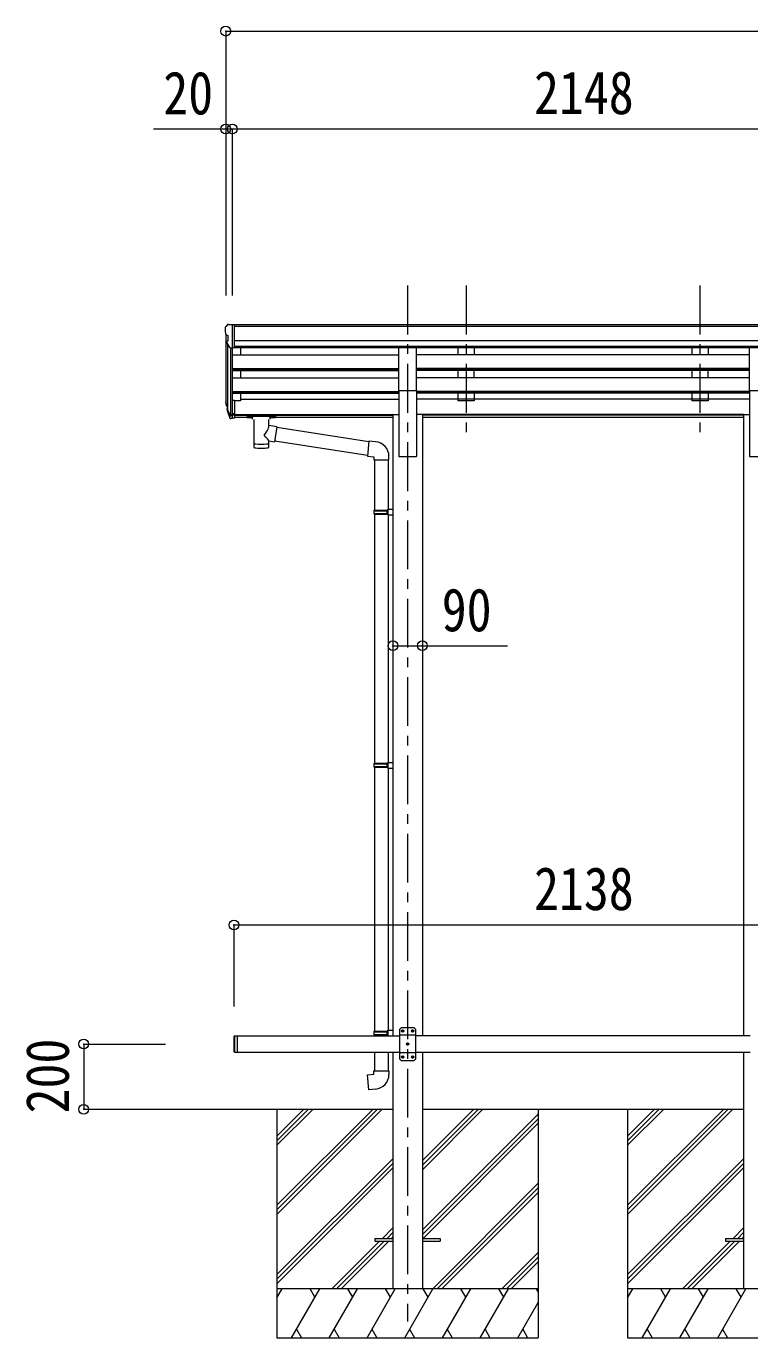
# Model space of a CAD drawing. Units: millimetres at full size, sheet at 1:30. Extents: x -8432 to 8432, y -5820 to 5820.
# Drawn here: x 254 to 2470, y -3462 to 556 of the extents above; entities that cross this region are included whole.
import ezdxf
from ezdxf.enums import TextEntityAlignment as Align

# ---------------------------------------------------------------- set-up
doc = ezdxf.new("R2010")
doc.units = ezdxf.units.MM
doc.header["$LTSCALE"] = 30
doc.header["$PDMODE"] = 32
doc.header["$PDSIZE"] = 30
doc.linetypes.add('CHAIN1', pattern=[8, 5, -1, 1, -1])
for name, color, linetype, lineweight in [('0-0_0', 7, 'Continuous', 9), ('0-1_本体', 5, 'CHAIN1', 9), ('0-3_ELV2', 4, 'Continuous', 9), ('0-6_OTH_LINE', 6, 'Continuous', 9), ('0-9_OUTLINE', 7, 'Continuous', 9)]:
    doc.layers.add(name, color=color, linetype=linetype, lineweight=lineweight)
doc.styles.add('ＭＳ ゴシック', font='')
doc.styles.get('ＭＳ ゴシック').set_extended_font_data('MS Gothic')

msp = doc.modelspace()

# ---------------------------------------------------------------- linework, layer by layer
at = {"layer": '0-0_0'}
for p, q in [((470.76, -2762.32), (1376.8, -2762.32)), ((1021.6, -2762.32), (1021.6, -3462.32)), ((1021.6, -3056.5), (1315.78, -2762.32)), ((1021.6, -3070.64), (1329.92, -2762.32)), ((1021.6, -3084.78), (1344.06, -2762.32)), ((1021.6, -2872.65), (1131.93, -2762.32)), ((1021.6, -2858.51), (1117.79, -2762.32)), ((1021.6, -2844.37), (1103.65, -2762.32)), ((1466.8, -2947.95), (1652.43, -2762.32)), ((1466.8, -2933.81), (1638.29, -2762.32)), ((1466.8, -2919.66), (1624.15, -2762.32)), ((1466.8, -2762.32), (2450.8, -2762.32)), ((1821.6, -2762.32), (1821.6, -3462.32)), ((2095.6, -2762.32), (2095.6, -3462.32)), ((2095.6, -3056.5), (2389.78, -2762.32)), ((2095.6, -3070.64), (2403.92, -2762.32)), ((2095.6, -3084.78), (2418.06, -2762.32)), ((2095.6, -2872.65), (2205.93, -2762.32)), ((2095.6, -2858.51), (2191.79, -2762.32)), ((2095.6, -2844.37), (2177.65, -2762.32)), ((1466.8, -3131.8), (1821.6, -2777)), ((1466.8, -3145.94), (1821.6, -2791.14)), ((1469.06, -3157.82), (1821.6, -2805.28)), ((1021.6, -3268.63), (1376.4, -2913.83)), ((1021.6, -3282.77), (1376.4, -2927.97)), ((2095.6, -3268.63), (2450.4, -2913.83)), ((2095.6, -3282.77), (2450.4, -2927.97)), ((1021.6, -3296.91), (1376.4, -2942.11)), ((2095.6, -3296.91), (2450.4, -2942.11)), ((1498.41, -3312.32), (1821.6, -2989.13)), ((1512.55, -3312.32), (1821.6, -3003.27)), ((1526.69, -3312.32), (1821.6, -3017.41)), ((1344.54, -3157.82), (1376.4, -3125.96)), ((2418.54, -3157.82), (2450.4, -3125.96)), ((1190.04, -3312.32), (1335.54, -3166.82)), ((1204.18, -3312.32), (1349.68, -3166.82)), ((1218.33, -3312.32), (1363.83, -3166.82)), ((1358.68, -3157.82), (1376.4, -3140.1)), ((1372.83, -3157.82), (1376.4, -3154.25)), ((2264.04, -3312.32), (2409.54, -3166.82)), ((2278.18, -3312.32), (2423.68, -3166.82)), ((2292.33, -3312.32), (2437.83, -3166.82)), ((2432.68, -3157.82), (2450.4, -3140.1)), ((2446.83, -3157.82), (2450.4, -3154.25)), ((1710.54, -3312.32), (1821.6, -3201.26)), ((1724.68, -3312.32), (1821.6, -3215.4)), ((1738.83, -3312.32), (1821.6, -3229.55)), ((1821.6, -3312.32), (1021.6, -3312.32)), ((1021.6, -3339.82), (1037.48, -3312.32)), ((1066.35, -3462.32), (1152.95, -3312.32)), ((1137.95, -3338.3), (1122.95, -3312.32)), ((1181.82, -3462.32), (1268.42, -3312.32)), ((1253.42, -3338.3), (1238.42, -3312.32)), ((1297.29, -3462.32), (1383.89, -3312.32)), ((1368.89, -3338.3), (1353.89, -3312.32)), ((1412.76, -3462.32), (1499.36, -3312.32)), ((1484.36, -3338.3), (1469.36, -3312.32)), ((1528.23, -3462.32), (1614.83, -3312.32)), ((1599.83, -3338.3), (1584.83, -3312.32)), ((1643.7, -3462.32), (1730.3, -3312.32)), ((1700.3, -3312.32), (1715.3, -3338.3)), ((1815.77, -3312.32), (1821.6, -3322.42)), ((2895.6, -3312.32), (2095.6, -3312.32)), ((2095.6, -3339.82), (2111.48, -3312.32)), ((2140.35, -3462.32), (2226.95, -3312.32)), ((2211.95, -3338.3), (2196.95, -3312.32)), ((2255.82, -3462.32), (2342.42, -3312.32)), ((2327.42, -3338.3), (2312.42, -3312.32)), ((2371.29, -3462.32), (2457.89, -3312.32)), ((2442.89, -3338.3), (2427.89, -3312.32)), ((1759.17, -3462.32), (1821.6, -3354.18)), ((1081.34, -3436.34), (1096.34, -3462.32)), ((1196.81, -3436.34), (1211.81, -3462.32)), ((1312.29, -3436.34), (1327.29, -3462.32)), ((1427.76, -3436.34), (1442.75, -3462.32)), ((1543.23, -3436.34), (1558.22, -3462.32)), ((1658.7, -3436.34), (1673.69, -3462.32)), ((1774.16, -3436.34), (1789.16, -3462.32)), ((2155.34, -3436.34), (2170.34, -3462.32)), ((2270.81, -3436.34), (2285.81, -3462.32)), ((2386.29, -3436.34), (2401.29, -3462.32)), ((1021.6, -3462.32), (1821.6, -3462.32)), ((2095.6, -3462.32), (2895.6, -3462.32))]:
    msp.add_line(p, q, dxfattribs=at)
at = {"layer": '0-1_本体'}
for p, q in [((1421.8, -237.92), (1421.8, -3412.32)), ((1600.8, -237.92), (1600.8, -715.43)), ((2316.8, -237.92), (2316.8, -715.43))]:
    msp.add_line(p, q, dxfattribs=at)
at = {"layer": '0-3_ELV2'}
for p, q in [((869.71, -357.89), (865.64, -363.7)), ((872.8, -357.32), (870.47, -357.46)), ((872.8, -357.32), (891.3, -357.32)), ((884.8, -357.32), (884.8, -591.04)), ((891.3, -357.32), (901.3, -357.41)), ((891.3, -429.3), (891.3, -357.32)), ((3016.3, -358.92), (891.3, -358.92)), ((901.3, -358.92), (901.3, -357.41)), ((862.8, -366.69), (862.8, -367.32)), ((864.8, -387.9), (864.8, -590.68)), ((865.33, -388.5), (870.65, -391.57)), ((870.8, -391.83), (870.8, -408.11)), ((3016.3, -364.14), (891.3, -364.14)), ((877.18, -428.49), (868.17, -412.9)), ((869.77, -415.67), (869.77, -617.39)), ((878.8, -429.83), (878.79, -635.82)), ((884.8, -430.3), (879.59, -429.99)), ((891.3, -429.3), (884.8, -429.3)), ((3026.3, -407.67), (891.3, -407.67)), ((3026.3, -425.52), (891.3, -425.52)), ((1394.3, -428.77), (891.3, -428.77)), ((909.8, -428.77), (909.8, -450.84)), ((1394.3, -559.75), (1394.3, -427.95)), ((1394.3, -427.95), (1449.3, -427.95)), ((1449.3, -559.75), (1449.3, -427.95)), ((2468.3, -428.77), (1449.3, -428.77)), ((1575.8, -428.87), (1575.8, -450.74)), ((1625.8, -428.87), (1625.8, -450.74)), ((2291.8, -428.87), (2291.8, -450.74)), ((2341.8, -428.87), (2341.8, -450.74)), ((2468.3, -559.75), (2468.3, -427.95)), ((2468.3, -427.95), (2523.3, -427.95)), ((884.8, -450.84), (1394.3, -450.84)), ((2468.3, -450.84), (1449.3, -450.84)), ((1625.8, -450.74), (1575.8, -450.74)), ((2341.8, -450.74), (2291.8, -450.74)), ((884.8, -492.71), (1394.3, -492.71)), ((884.8, -494.21), (1394.3, -494.21)), ((884.8, -498.53), (1394.3, -498.53)), ((884.8, -520.94), (1394.3, -520.94)), ((909.8, -498.53), (909.8, -520.94)), ((2468.3, -492.71), (1449.3, -492.71)), ((2468.3, -494.21), (1449.3, -494.21)), ((2468.3, -498.53), (1449.3, -498.53)), ((2468.3, -520.94), (1449.3, -520.94)), ((1575.8, -498.53), (1575.8, -520.84)), ((1625.8, -520.84), (1575.8, -520.84)), ((1625.8, -520.84), (1625.8, -498.53)), ((2291.8, -498.53), (2291.8, -520.84)), ((2341.8, -520.84), (2291.8, -520.84)), ((2341.8, -520.84), (2341.8, -498.53)), ((1394.3, -559.75), (1394.3, -762.32)), ((1394.3, -559.75), (1449.3, -559.75)), ((1449.3, -559.75), (1449.3, -762.32)), ((2468.3, -559.75), (2468.3, -762.32)), ((2468.3, -559.75), (2523.3, -559.75)), ((884.8, -562.82), (1394.3, -562.82)), ((884.8, -564.31), (1394.3, -564.31)), ((884.8, -568.63), (1394.3, -568.63)), ((884.8, -591.04), (884.8, -645.82)), ((891.3, -591.04), (884.8, -591.04)), ((891.3, -591.04), (891.3, -645.08)), ((909.8, -591.68), (891.3, -591.68)), ((909.8, -568.63), (909.8, -591.68)), ((909.8, -586.73), (1394.3, -586.73)), ((2468.3, -562.82), (1449.3, -562.82)), ((2468.3, -564.31), (1449.3, -564.31)), ((2468.3, -568.63), (1449.3, -568.63)), ((2468.3, -586.73), (1449.3, -586.73)), ((1575.8, -568.63), (1575.8, -591.68)), ((1625.8, -591.68), (1575.8, -591.68)), ((1625.8, -568.63), (1625.8, -591.68)), ((2291.8, -568.63), (2291.8, -591.68)), ((2341.8, -591.68), (2291.8, -591.68)), ((2341.8, -568.63), (2341.8, -591.68)), ((865.89, -605.23), (869.77, -613.18)), ((866.5, -603.85), (869.77, -610.92)), ((868.21, -616.51), (868.55, -620.91)), ((868.55, -620.91), (877.36, -644.46)), ((869.16, -620.35), (877.36, -636.53)), ((878.37, -635.4), (870.61, -619.99)), ((884.8, -636.07), (879.67, -636.07)), ((884.8, -637.88), (879.95, -637.88)), ((891.3, -631.17), (884.8, -631.17)), ((891.3, -636.05), (884.8, -636.05)), ((891.3, -633.75), (1376.6, -633.75)), ((891.3, -635.14), (1376.6, -635.14)), ((946.3, -642.83), (891.3, -642.83)), ((1376.6, -642.83), (1000.3, -642.83)), ((1376.6, -633.32), (1376.6, -2537.32)), ((1376.6, -633.32), (1394.3, -633.32)), ((1467, -633.32), (1449.3, -633.32)), ((1467, -633.32), (1467, -2537.32)), ((2450.6, -633.75), (1467, -633.75)), ((2450.6, -635.14), (1467, -635.14)), ((2450.6, -642.83), (1467, -642.83)), ((2450.6, -633.32), (2450.6, -2537.32)), ((2450.6, -633.32), (2468.3, -633.32)), ((884.8, -645.82), (879.95, -645.82)), ((891.3, -645.08), (884.8, -645.08)), ((1394.3, -762.32), (1449.3, -762.32)), ((2468.3, -762.32), (2523.3, -762.32)), ((1401.8, -2512.32), (1396.8, -2517.32)), ((1396.8, -2517.32), (1396.8, -2607.32)), ((1441.8, -2512.32), (1401.8, -2512.32)), ((1405.54, -2521.9), (1404.7, -2521.9)), ((1408.06, -2522.74), (1408.9, -2522.74)), ((1435.54, -2521.9), (1434.7, -2521.9)), ((1438.06, -2522.74), (1438.9, -2522.74)), ((1441.8, -2512.32), (1446.8, -2517.32)), ((1446.8, -2607.32), (1446.8, -2517.32)), ((889.8, -2539.32), (889.8, -2585.32)), ((891.8, -2537.32), (891.8, -2587.32)), ((899.8, -2537.32), (899.8, -2587.32)), ((899.8, -2537.32), (1396.8, -2537.32)), ((1446.8, -2535.02), (1396.8, -2535.02)), ((1420.54, -2561.9), (1419.7, -2561.9)), ((1423.06, -2562.74), (1423.9, -2562.74)), ((2470.8, -2537.32), (1446.8, -2537.32)), ((889.8, -2585.32), (891.8, -2587.32)), ((891.8, -2587.32), (899.8, -2587.32)), ((899.8, -2587.32), (1396.8, -2587.32)), ((1376.8, -2587.32), (1376.8, -3312.32)), ((1446.8, -2589.62), (1396.8, -2589.62)), ((1401.8, -2612.32), (1396.8, -2607.32)), ((1405.54, -2601.9), (1404.7, -2601.9)), ((1408.06, -2602.74), (1408.9, -2602.74)), ((1435.54, -2601.9), (1434.7, -2601.9)), ((1438.06, -2602.74), (1438.9, -2602.74)), ((1441.8, -2612.32), (1446.8, -2607.32)), ((1446.8, -2587.32), (2470.8, -2587.32)), ((1466.8, -2587.32), (1466.8, -3312.32)), ((2450.8, -2587.32), (2450.8, -3312.32)), ((1401.8, -2612.32), (1441.8, -2612.32)), ((1321.6, -3157.82), (1321.6, -3166.82)), ((1321.6, -3157.82), (1376.4, -3157.82)), ((1321.6, -3166.82), (1376.4, -3166.82)), ((1466.8, -3157.82), (1521.6, -3157.82)), ((1466.8, -3166.82), (1521.6, -3166.82)), ((1521.6, -3157.82), (1521.6, -3166.82)), ((2395.6, -3157.82), (2395.6, -3166.82)), ((2395.6, -3157.82), (2450.4, -3157.82)), ((2395.6, -3166.82), (2450.4, -3166.82))]:
    msp.add_line(p, q, dxfattribs=at)
for points in [[(1404.7, -2521.9), (1404.7, -2522.74), (1405.54, -2522.74)], [(1407.22, -2521.06), (1407.22, -2520.22), (1406.38, -2520.22), (1406.38, -2521.06)], [(1406.38, -2523.58), (1406.38, -2524.42), (1407.22, -2524.42), (1407.22, -2523.58)], [(1408.9, -2522.74), (1408.9, -2521.9), (1408.06, -2521.9)], [(1434.7, -2521.9), (1434.7, -2522.74), (1435.54, -2522.74)], [(1437.22, -2521.06), (1437.22, -2520.22), (1436.38, -2520.22), (1436.38, -2521.06)], [(1436.38, -2523.58), (1436.38, -2524.42), (1437.22, -2524.42), (1437.22, -2523.58)], [(1438.9, -2522.74), (1438.9, -2521.9), (1438.06, -2521.9)], [(889.8, -2539.32), (891.8, -2537.32), (899.8, -2537.32)], [(1419.7, -2561.9), (1419.7, -2562.74), (1420.54, -2562.74)], [(1422.22, -2561.06), (1422.22, -2560.22), (1421.38, -2560.22), (1421.38, -2561.06)], [(1421.38, -2563.58), (1421.38, -2564.42), (1422.22, -2564.42), (1422.22, -2563.58)], [(1423.9, -2562.74), (1423.9, -2561.9), (1423.06, -2561.9)], [(1404.7, -2601.9), (1404.7, -2602.74), (1405.54, -2602.74)], [(1407.22, -2601.06), (1407.22, -2600.22), (1406.38, -2600.22), (1406.38, -2601.06)], [(1406.38, -2603.58), (1406.38, -2604.42), (1407.22, -2604.42), (1407.22, -2603.58)], [(1408.9, -2602.74), (1408.9, -2601.9), (1408.06, -2601.9)], [(1434.7, -2601.9), (1434.7, -2602.74), (1435.54, -2602.74)], [(1437.22, -2601.06), (1437.22, -2600.22), (1436.38, -2600.22), (1436.38, -2601.06)], [(1436.38, -2603.58), (1436.38, -2604.42), (1437.22, -2604.42), (1437.22, -2603.58)], [(1438.9, -2602.74), (1438.9, -2601.9), (1438.06, -2601.9)]]:
    msp.add_lwpolyline(points, dxfattribs=at)
for centre in [(1406.8, -2522.32), (1436.8, -2522.32), (1421.8, -2562.32), (1406.8, -2602.32), (1436.8, -2602.32)]:
    msp.add_circle(centre, 3.5, dxfattribs=at)
for centre, radius, start, end in [((870.53, -358.46), 1, 93.5, 145), ((865.8, -366.69), 3, 93, 180), ((1064.8, -367.32), 202, 180, 184.94904), ((869.7, -384.13), 6.18, 185.7035, 224.99897), ((870.5, -391.83), 0.3, 0, 60), ((870.77, -411.4), 3, 94.7167, 210), ((870.5, -408.11), 0.3, 274.7167, 0), ((879.77, -426.99), 3, 210, 266.5), ((893.98, -596.12), 29.53, 186.50806, 197.98144), ((895.39, -594.36), 30.41, 187.1552, 198.19734), ((1405.54, -2521.06), 0.84, 270, 0), ((1405.54, -2523.58), 0.84, 0, 90), ((1408.06, -2521.06), 0.84, 180, 270), ((1408.06, -2523.58), 0.84, 90, 180), ((1435.54, -2521.06), 0.84, 270, 0), ((1435.54, -2523.58), 0.84, 0, 90), ((1438.06, -2521.06), 0.84, 180, 270), ((1438.06, -2523.58), 0.84, 90, 180), ((1420.54, -2561.06), 0.84, 270, 0), ((1420.54, -2563.58), 0.84, 0, 90), ((1423.06, -2561.06), 0.84, 180, 270), ((1423.06, -2563.58), 0.84, 90, 180), ((1405.54, -2601.06), 0.84, 270, 0), ((1405.54, -2603.58), 0.84, 0, 90), ((1408.06, -2601.06), 0.84, 180, 270), ((1408.06, -2603.58), 0.84, 90, 180), ((1435.54, -2601.06), 0.84, 270, 0), ((1435.54, -2603.58), 0.84, 0, 90), ((1438.06, -2601.06), 0.84, 180, 270), ((1438.06, -2603.58), 0.84, 90, 180)]:
    msp.add_arc(centre, radius, start, end, dxfattribs=at)
for centre, major_axis, ratio, start_param, end_param in [((953.45, -596.55), (-89.06, 1.43), 0.57596, 6.1962358, 6.3678173), ((952.66, -589.87), (87.93, 4.42), 0.541684, 3.0659337, 3.2228513), ((869.51, -616.51), (1.3, 0), 0.90356, 1.3700892, 3.347195), ((955.43, -600.32), (-89.07, 0), 0.90356, 0.2056023, 0.2515348), ((954.72, -596.45), (-88.05, 0), 0.90356, 0.2662965, 0.3003836), ((879.95, -635.17), (-3, 0), 0.90356, 0.5235988, 1.5707963), ((879.67, -634.72), (-1.5, 0), 0.90356, 0.5235988, 1.5707963), ((879.95, -643.11), (3, 0), 0.90356, 3.6651914, 4.712389)]:
    msp.add_ellipse(centre, major_axis=major_axis, ratio=ratio, start_param=start_param, end_param=end_param, dxfattribs=at)
at = {"layer": '0-6_OTH_LINE'}
for p, q in [((864.8, 541.08), (864.8, -268.5)), ((864.8, 541.08), (5200.8, 541.08)), ((864.8, 241.08), (643.84, 241.08)), ((864.8, 241.08), (864.8, -268.5)), ((884.8, 241.08), (864.8, 241.08)), ((884.8, 241.08), (884.8, -268.5)), ((3032.8, 241.08), (884.8, 241.08)), ((1376.6, -1341.87), (1466.6, -1341.87)), ((1466.6, -1341.87), (1727.1, -1341.87)), ((889.8, -2197.57), (889.8, -2447.57)), ((889.8, -2197.57), (3027.8, -2197.57)), ((429.8, -2562.32), (679.8, -2562.32)), ((429.8, -2562.32), (429.8, -2762.32)), ((429.8, -2762.32), (679.8, -2762.32))]:
    msp.add_line(p, q, dxfattribs=at)
for p in [(864.8, 541.08), (864.8, 241.08), (884.8, 241.08), (1376.6, -1341.87), (1466.6, -1341.87), (889.8, -2197.57), (429.8, -2562.32), (429.8, -2762.32)]:
    msp.add_point(p, dxfattribs=at)
at = {"layer": '0-9_OUTLINE'}
for p, q in [((929.8, -635.92), (929.8, -641.68)), ((931.8, -635.26), (1014.8, -635.26)), ((931.8, -637.43), (1014.8, -637.43)), ((931.8, -642.34), (946.3, -642.34)), ((946.3, -647.99), (946.3, -641.44)), ((1000.3, -647.99), (1000.3, -641.44)), ((1000.3, -642.34), (1014.8, -642.34)), ((1016.8, -635.92), (1016.8, -641.68)), ((950.4, -648.91), (950.38, -734.35)), ((996.2, -667.65), (996.2, -648.91)), ((1021.42, -671.56), (996.2, -667.64)), ((1021.42, -671.56), (1014.4, -716.82)), ((1302.41, -717.21), (1021.1, -673.57)), ((996.22, -734.35), (996.2, -713.68)), ((996.2, -713.99), (1014.4, -716.82)), ((1298.74, -759.15), (1014.67, -715.07)), ((1323.41, -717.17), (1302.57, -715.35)), ((1364.49, -772.92), (1364.49, -762)), ((1318.49, -772.92), (1364.49, -772.92)), ((1320.6, -772.92), (1320.6, -926.39)), ((1362.6, -772.92), (1362.6, -923.83)), ((1360.6, -923.89), (1376.6, -923.42)), ((1360.6, -925.89), (1360.6, -923.89)), ((1376.6, -923.42), (1376.6, -941.36)), ((1318.6, -928.39), (1319.6, -926.39)), ((1318.6, -928.39), (1362.6, -928.39)), ((1318.6, -928.39), (1318.6, -936.39)), ((1318.6, -936.39), (1362.6, -936.39)), ((1318.6, -936.39), (1319.6, -938.39)), ((1319.6, -926.39), (1362.6, -926.39)), ((1319.6, -938.39), (1362.6, -938.39)), ((1320.6, -938.39), (1320.6, -1702.27)), ((1358.12, -928.39), (1357.69, -926.39)), ((1360.6, -925.89), (1362.6, -925.89)), ((1360.6, -940.89), (1360.6, -938.89)), ((1360.6, -940.89), (1376.6, -941.36)), ((1362.6, -940.95), (1362.6, -1699.71)), ((1318.6, -1704.27), (1319.6, -1702.27)), ((1318.6, -1704.27), (1362.6, -1704.27)), ((1318.6, -1704.27), (1318.6, -1712.27)), ((1318.6, -1712.27), (1362.6, -1712.27)), ((1318.6, -1712.27), (1319.6, -1714.27)), ((1319.6, -1702.27), (1362.6, -1702.27)), ((1319.6, -1714.27), (1362.6, -1714.27)), ((1320.6, -1714.27), (1320.6, -2522.76)), ((1358.12, -1704.27), (1357.69, -1702.27)), ((1360.6, -1699.77), (1376.6, -1699.29)), ((1360.6, -1701.77), (1360.6, -1699.77)), ((1360.6, -1701.77), (1362.6, -1701.77)), ((1360.6, -1716.77), (1360.6, -1714.77)), ((1360.6, -1716.77), (1376.6, -1717.24)), ((1362.6, -1716.82), (1362.6, -2520.2)), ((1376.6, -1699.29), (1376.6, -1717.24)), ((1318.6, -2524.76), (1319.6, -2522.76)), ((1318.6, -2524.76), (1362.6, -2524.76)), ((1318.6, -2524.76), (1318.6, -2532.76)), ((1319.6, -2522.76), (1362.6, -2522.76)), ((1358.12, -2524.76), (1357.69, -2522.76)), ((1360.6, -2520.26), (1376.6, -2519.79)), ((1360.6, -2522.26), (1360.6, -2520.26)), ((1360.6, -2522.26), (1362.6, -2522.26)), ((1376.6, -2519.79), (1376.6, -2537.32)), ((1318.6, -2532.76), (1362.6, -2532.76)), ((1318.6, -2532.76), (1319.6, -2534.76)), ((1319.6, -2534.76), (1362.6, -2534.76)), ((1320.6, -2534.76), (1320.6, -2537.32)), ((1360.6, -2537.26), (1360.6, -2535.26)), ((1360.6, -2537.26), (1362.6, -2537.32)), ((1320.6, -2587.32), (1320.6, -2644.76)), ((1362.6, -2587.32), (1362.6, -2644.76)), ((1318.6, -2644.76), (1364.6, -2644.76)), ((1318.6, -2654.76), (1318.6, -2644.76)), ((1364.6, -2644.76), (1364.6, -2655.68))]:
    msp.add_line(p, q, dxfattribs=at)
for points in [[(929.8, -635.92), (929.84, -635.72), (929.92, -635.59), (930.02, -635.49), (930.12, -635.43), (930.24, -635.39), (930.53, -635.33), (931.02, -635.28), (931.56, -635.26), (931.8, -635.26)], [(929.8, -641.68), (929.84, -641.87), (929.92, -642.01), (930.02, -642.1), (930.12, -642.16), (930.24, -642.21), (930.53, -642.27), (931.02, -642.32), (931.56, -642.34), (931.8, -642.34)], [(1014.8, -635.26), (1015.15, -635.26), (1015.68, -635.29), (1016.13, -635.34), (1016.43, -635.41), (1016.6, -635.51), (1016.72, -635.65), (1016.79, -635.83), (1016.8, -635.92)], [(1014.8, -642.34), (1015.15, -642.34), (1015.68, -642.31), (1016.13, -642.26), (1016.43, -642.18), (1016.6, -642.08), (1016.72, -641.95), (1016.79, -641.77), (1016.8, -641.68)], [(1302.57, -715.35), (1298.57, -761.17), (1318.49, -762.92), (1318.49, -772.92)], [(1358.12, -928.39), (1358.12, -936.39), (1357.69, -938.39)], [(1360.6, -938.89), (1362.6, -938.89), (1362.6, -925.89)], [(1358.12, -1704.27), (1358.12, -1712.27), (1357.69, -1714.27)], [(1360.6, -1714.77), (1362.6, -1714.77), (1362.6, -1701.77)], [(1358.12, -2524.76), (1358.12, -2532.76), (1357.69, -2534.76)], [(1360.6, -2535.26), (1362.6, -2535.26), (1362.6, -2522.26)], [(1323.52, -2700.51), (1302.68, -2702.33), (1298.68, -2656.51), (1318.6, -2654.76)]]:
    msp.add_lwpolyline(points, dxfattribs=at)
for centre, start, end in [((1319.49, -762), 0, 85), ((1319.6, -2655.68), 275, 0)]:
    msp.add_arc(centre, 45, start, end, dxfattribs=at)
for centre, major_axis, ratio, start_param, end_param in [((931.8, -637.65), (2, 0), 0.109601, 1.5707963, 3.1415927), ((973.3, -641.44), (27, 0), 0.070066, 6.2831853, 9.424778), ((1014.8, -637.65), (2, 0), 0.109601, 0, 1.5707963), ((973.3, -694.19), (-22.81, -26.62), 0.234429, 1.6855472, 3.1268519), ((984.3, -645.42), (16, 0), 0.361356, 6.2636979, 6.2831853), ((973.3, -721.91), (22.91, 0), 0.122865, 3.1415927, 6.2831853), ((975.85, -691.54), (20.32, -22.25), 0.045535, 0.0389954, 1.3075346), ((973.3, -734.35), (22.92, 0), 0.101955, 3.1415499, 6.2833984)]:
    msp.add_ellipse(centre, major_axis=major_axis, ratio=ratio, start_param=start_param, end_param=end_param, dxfattribs=at)

# ---------------------------------------------------------------- texts
at = {"layer": '0-6_OTH_LINE', "color": 7, "style": 'ＭＳ ゴシック', "width": 0.85}
for s, p in [('20', (673.32, 246.06)), ('2148', (1808.8, 247.08)), ('90', (1526.2, -1337.42)), ('2138', (1808.8, -2191.57))]:
    msp.add_text(s, height=132, dxfattribs=at).set_placement(p, align=Align.BOTTOM_LEFT)
msp.add_text('200', height=132, rotation=90, dxfattribs=at).set_placement((423.8, -2774.82), align=Align.BOTTOM_LEFT)

doc.saveas('drawing.dxf')
